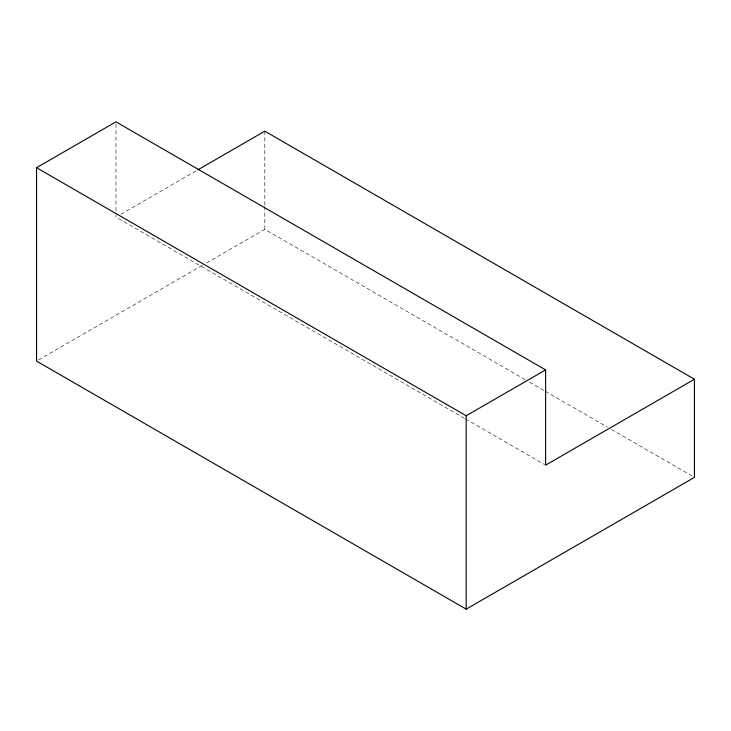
<?xml version="1.0" encoding="UTF-8"?>
<svg xmlns="http://www.w3.org/2000/svg" width="731" height="731" viewBox="0 0 731 731"><rect width="100%" height="100%" fill="white"/><g stroke="black" fill="none" stroke-linecap="round" stroke-linejoin="round"><path stroke-width="0.55" stroke-dasharray="3.65 2.74" d="M120.889 214.256L196.794 170.442M38.524 359.954L202.551 265.252M206.507 262.968L264.805 229.315L525.552 379.855M529.5 382.139L544.321 390.692M545.308 391.259L607.534 427.187M611.481 429.472L692.476 476.228M464.624 418.397L115.964 217.107L115.964 214.841M465.61 418.973L544.622 464.587M264.805 131.178L264.805 205.347M264.805 206.489L264.805 229.315M115.964 124.115L115.964 213.708"/><path stroke-width="1.1" d="M36.55 167.701L115.964 121.849L545.618 369.904L545.618 465.163L694.45 379.234L694.45 477.37L466.195 609.151L36.55 361.096L36.55 167.701L466.195 415.756L545.618 369.904M197.772 169.875L264.805 131.178L694.45 379.234M466.195 415.756L466.195 609.151"/></g></svg>
